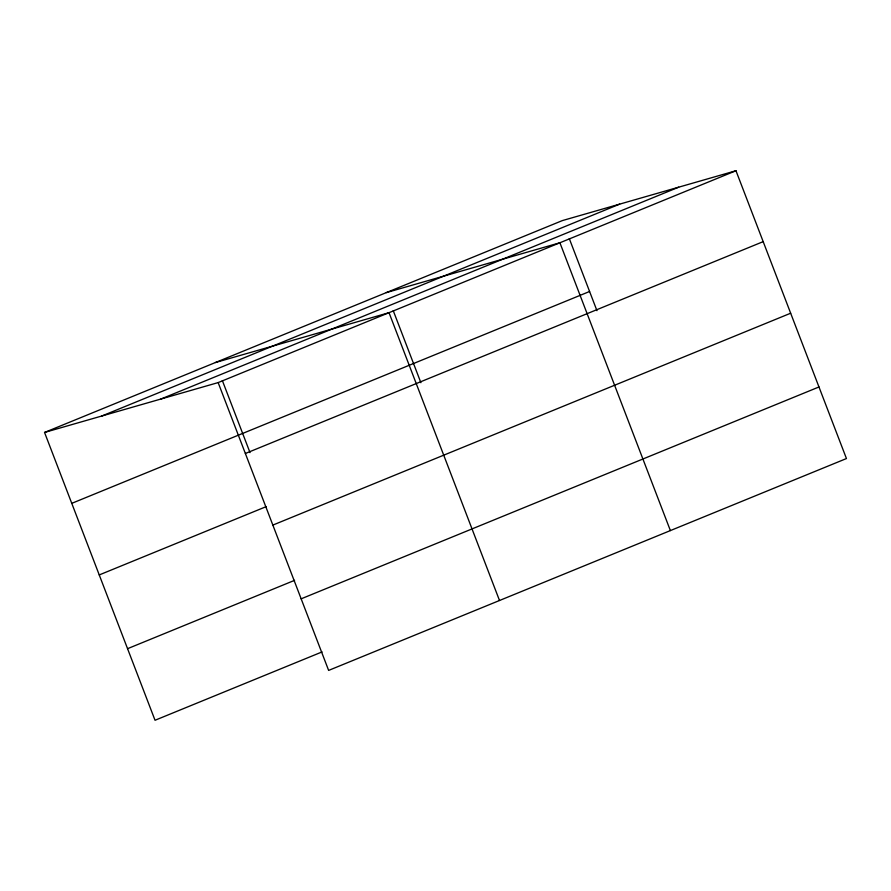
<?xml version="1.0" encoding="UTF-8"?>
<svg xmlns="http://www.w3.org/2000/svg" width="891" height="891" viewBox="0 0 891 891"><rect width="100%" height="100%" fill="white"/><g stroke="black" fill="none" stroke-linecap="round" stroke-linejoin="round"><path stroke-width="1.34" d="M44.55 432.447L562.366 220.589L735.966 170.738L846.45 458.553L328.634 670.411L218.15 382.595L44.55 432.447L155.034 720.262L322.063 651.922M101.841 415.997L619.657 204.139M160.859 399.045L678.686 187.188M218.15 382.595L735.966 170.738M71.77 503.348L589.586 291.491M245.359 453.497L763.186 241.639M99.246 574.929L266.275 506.6M272.846 525.089L790.662 313.22M127.558 648.681L294.587 580.342M301.147 598.83L818.974 386.972M386.315 292.616L559.904 242.764L670.388 530.591M215.433 362.537L389.022 312.685L499.506 600.501M569.304 238.632L596.948 310.669M393.243 310.669L420.886 382.696M222.36 380.58L250.015 452.606"/></g></svg>
